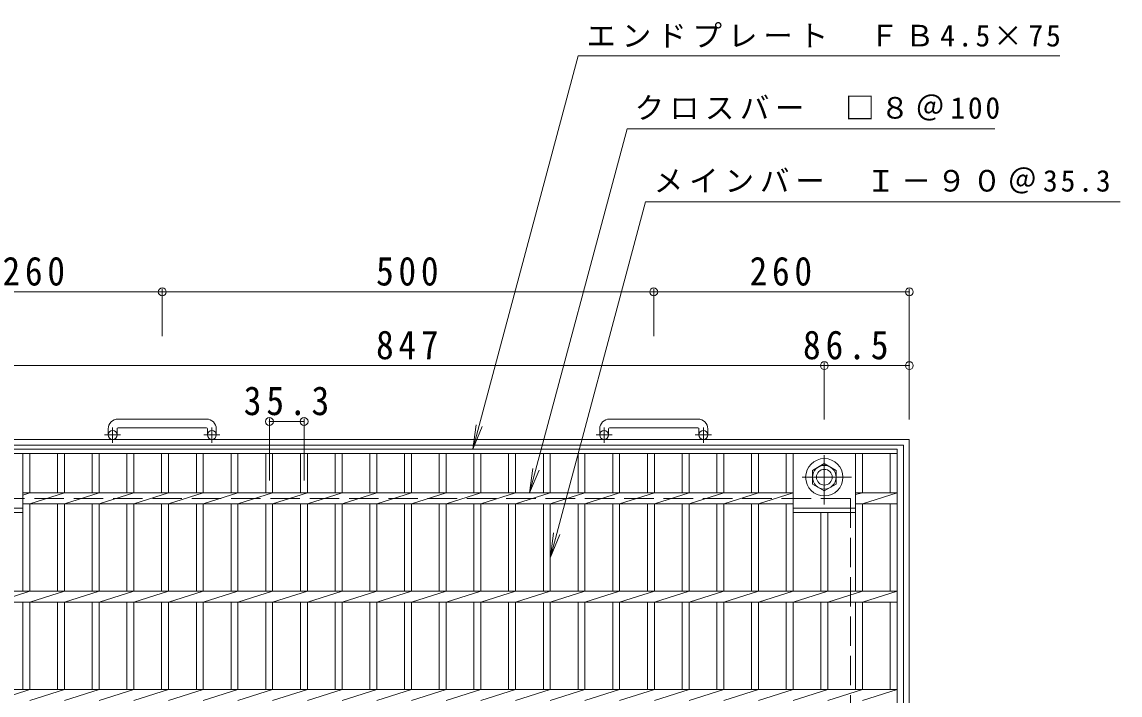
# Model space of a CAD drawing. Units: millimetres at full size, sheet at 1:10. Extents: x -1436 to 1780, y -1372 to 1204.
# Drawn here: x -845 to 272, y 520 to 1204 of the extents above; entities that cross this region are included whole.
import ezdxf

# ---------------------------------------------------------------- set-up
doc = ezdxf.new("R2010")
doc.units = ezdxf.units.MM
doc.header["$LTSCALE"] = 10
doc.header["$PDMODE"] = 32
doc.header["$PDSIZE"] = 8
doc.linetypes.add('CHAIN1', pattern=[8, 5, -1, 1, -1])
doc.linetypes.add('DASHED3', pattern=[4, 3, -1])
for name, color, linetype, lineweight in [('C-1', 2, 'Continuous', 9), ('C-2', 3, 'Continuous', 9), ('C-4', 7, 'Continuous', 9), ('C-5', 7, 'Continuous', 9)]:
    doc.layers.add(name, color=color, linetype=linetype, lineweight=lineweight)
doc.styles.add('ＭＳ ゴシック', font='')
doc.styles.get('ＭＳ ゴシック').set_extended_font_data('MS Gothic')

msp = doc.modelspace()

# ---------------------------------------------------------------- linework, layer by layer
at = {"layer": 'C-1'}
for p, q in [((-657.2, 800.21), (-747.2, 800.21)), ((-157.2, 800.21), (-247.2, 800.21)), ((-757.2, 790.21), (-757.2, 784.11)), ((-748.2, 790.21), (-748.2, 784.11)), ((-747.2, 791.21), (-657.2, 791.21)), ((-656.2, 790.21), (-656.2, 784.11)), ((-647.2, 790.21), (-647.2, 784.11)), ((-257.2, 790.21), (-257.2, 784.11)), ((-248.2, 790.21), (-248.2, 784.11)), ((-247.2, 791.21), (-157.2, 791.21)), ((-156.2, 790.21), (-156.2, 784.11)), ((-147.2, 790.21), (-147.2, 784.11)), ((-962.2, 779.61), (57.8, 779.61)), ((-956.2, 773.61), (51.8, 773.61)), ((51.8, -234.39), (51.8, 773.61)), ((57.8, -240.39), (57.8, 779.61))]:
    msp.add_line(p, q, dxfattribs=at)
at = {"layer": 'C-1', "linetype": 'CHAIN1'}
for p, q in [((-744.54, 784.11), (-760.95, 784.11)), ((-752.7, 776), (-752.7, 791.6)), ((-643.54, 784.11), (-659.95, 784.11)), ((-651.7, 776), (-651.7, 791.6)), ((-244.54, 784.11), (-260.95, 784.11)), ((-252.7, 776), (-252.7, 791.6)), ((-143.54, 784.11), (-159.95, 784.11)), ((-151.7, 776), (-151.7, 791.6)), ((-28.7, 713.47), (-28.7, 768.75)), ((-1.07, 741.11), (-56.34, 741.11))]:
    msp.add_line(p, q, dxfattribs=at)
at = {"layer": 'C-1', "linetype": 'DASHED3'}
msp.add_line((-2.2, 719.61), (-2.2, -180.39), dxfattribs=at)
at = {"layer": 'C-1'}
msp.add_lwpolyline([(-40.7, 748.04), (-40.7, 734.18), (-28.7, 727.25), (-16.7, 734.18), (-16.7, 748.04), (-28.7, 754.97)], close=True, dxfattribs=at)
at = {"layer": 'C-1', "linetype": 'DASHED3'}
msp.add_lwpolyline([(-2.2, 719.61), (-902.2, 719.61), (-902.2, -180.39), (-2.2, -180.39)], dxfattribs=at)
at = {"layer": 'C-1'}
for centre, radius in [((-752.7, 784.11), 4.5), ((-651.7, 784.11), 4.5), ((-252.7, 784.11), 4.5), ((-151.7, 784.11), 4.5), ((-28.7, 741.11), 19), ((-28.7, 741.11), 12), ((-28.7, 741.11), 8)]:
    msp.add_circle(centre, radius, dxfattribs=at)
for centre, radius, start, end in [((-747.2, 790.21), 10, 90, 180), ((-657.2, 790.21), 10, 0, 90), ((-247.2, 790.21), 10, 90, 180), ((-157.2, 790.21), 10, 0, 90), ((-747.2, 790.21), 1, 90, 180), ((-657.2, 790.21), 1, 0, 90), ((-247.2, 790.21), 1, 90, 180), ((-157.2, 790.21), 1, 0, 90)]:
    msp.add_arc(centre, radius, start, end, dxfattribs=at)
at = {"layer": 'C-2'}
for p, q in [((-949.7, 769.61), (45.3, 769.61)), ((-949.7, 765.11), (45.3, 765.11)), ((-843.9, 625.26), (-843.9, 765.11)), ((-836.9, 725.26), (-836.9, 765.11)), ((-808.7, 725.26), (-808.7, 765.11)), ((-801.7, 725.26), (-801.7, 765.11)), ((-773.4, 725.26), (-773.4, 765.11)), ((-766.4, 725.26), (-766.4, 765.11)), ((-738.1, 725.26), (-738.1, 765.11)), ((-731.1, 725.26), (-731.1, 765.11)), ((-702.8, 725.26), (-702.8, 765.11)), ((-695.8, 725.26), (-695.8, 765.11)), ((-667.5, 725.26), (-667.5, 765.11)), ((-660.5, 725.26), (-660.5, 765.11)), ((-632.2, 725.26), (-632.2, 765.11)), ((-625.2, 725.26), (-625.2, 765.11)), ((-596.9, 725.26), (-596.9, 765.11)), ((-589.9, 725.26), (-589.9, 765.11)), ((-561.6, 725.26), (-561.6, 765.11)), ((-554.6, 725.26), (-554.6, 765.11)), ((-526.3, 725.26), (-526.3, 765.11)), ((-519.3, 725.26), (-519.3, 765.11)), ((-491, 725.26), (-491, 765.11)), ((-484, 725.26), (-484, 765.11)), ((-455.7, 725.26), (-455.7, 765.11)), ((-448.7, 725.26), (-448.7, 765.11)), ((-420.4, 725.26), (-420.4, 765.11)), ((-413.4, 725.26), (-413.4, 765.11)), ((-385.1, 725.26), (-385.1, 765.11)), ((-378.1, 725.26), (-378.1, 765.11)), ((-349.8, 725.26), (-349.8, 765.11)), ((-342.8, 725.26), (-342.8, 765.11)), ((-314.5, 725.26), (-314.5, 765.11)), ((-307.5, 725.26), (-307.5, 765.11)), ((-279.2, 725.26), (-279.2, 765.11)), ((-272.2, 725.26), (-272.2, 765.11)), ((-243.9, 725.26), (-243.9, 765.11)), ((-236.9, 725.26), (-236.9, 765.11)), ((-208.6, 725.26), (-208.6, 765.11)), ((-201.6, 725.26), (-201.6, 765.11)), ((-173.3, 725.26), (-173.3, 765.11)), ((-166.3, 725.26), (-166.3, 765.11)), ((-138, 725.26), (-138, 765.11)), ((-131, 725.26), (-131, 765.11)), ((-102.7, 725.26), (-102.7, 765.11)), ((-95.7, 725.26), (-95.7, 765.11)), ((-67.5, 725.26), (-67.5, 765.11)), ((-60.5, 625.26), (-60.5, 765.11)), ((3.1, 625.26), (3.1, 765.11)), ((10.1, 725.26), (10.1, 765.11)), ((38.3, 725.26), (38.3, 765.11)), ((45.3, 769.61), (45.3, -230.39)), ((-843.9, 723.02), (-836.9, 725.26)), ((-843.9, 725.26), (-60.5, 725.26)), ((-836.9, 713.96), (-801.7, 725.26)), ((-801.7, 713.96), (-766.4, 725.26)), ((-766.4, 713.96), (-731.1, 725.26)), ((-731.1, 713.96), (-695.81, 725.26)), ((-695.81, 713.96), (-660.51, 725.26)), ((-660.51, 713.96), (-625.2, 725.26)), ((-625.21, 713.96), (-589.91, 725.26)), ((-589.91, 713.96), (-554.61, 725.26)), ((-554.61, 713.96), (-519.31, 725.26)), ((-519.31, 713.96), (-484.01, 725.26)), ((-484.01, 713.96), (-448.71, 725.26)), ((-448.71, 713.96), (-413.41, 725.26)), ((-413.41, 713.96), (-378.11, 725.26)), ((-378.11, 713.96), (-342.81, 725.26)), ((-342.81, 713.96), (-307.5, 725.26)), ((-307.51, 713.96), (-272.21, 725.26)), ((-272.21, 713.96), (-236.91, 725.26)), ((-236.91, 713.96), (-201.6, 725.26)), ((-201.61, 713.96), (-166.3, 725.26)), ((-166.31, 713.96), (-131.01, 725.26)), ((-131.01, 713.96), (-95.7, 725.26)), ((-95.71, 713.96), (-60.51, 725.26)), ((3.1, 725.26), (45.3, 725.26)), ((3.1, 723.4), (10.1, 725.26)), ((10.09, 713.96), (45.3, 725.26)), ((-907.5, 709.61), (-843.9, 709.61)), ((-907.5, 705.11), (-843.9, 705.11)), ((-843.9, 713.96), (-60.5, 713.96)), ((-836.9, 625.26), (-836.9, 713.96)), ((-808.7, 625.26), (-808.7, 713.96)), ((-801.7, 625.26), (-801.7, 713.96)), ((-773.4, 625.26), (-773.4, 713.96)), ((-766.4, 625.26), (-766.4, 713.96)), ((-738.1, 625.26), (-738.1, 713.96)), ((-731.1, 625.26), (-731.1, 713.96)), ((-702.8, 625.26), (-702.8, 713.96)), ((-695.8, 625.26), (-695.8, 713.96)), ((-667.5, 625.26), (-667.5, 713.96)), ((-660.5, 625.26), (-660.5, 713.96)), ((-632.2, 625.26), (-632.2, 713.96)), ((-625.2, 625.26), (-625.2, 713.96)), ((-596.9, 625.26), (-596.9, 713.96)), ((-589.9, 625.26), (-589.9, 713.96)), ((-561.6, 625.26), (-561.6, 713.96)), ((-554.6, 625.26), (-554.6, 713.96)), ((-526.3, 625.26), (-526.3, 713.96)), ((-519.3, 625.26), (-519.3, 713.96)), ((-491, 625.26), (-491, 713.96)), ((-484, 625.26), (-484, 713.96)), ((-455.7, 625.26), (-455.7, 713.96)), ((-448.7, 625.26), (-448.7, 713.96)), ((-420.4, 625.26), (-420.4, 713.96)), ((-413.4, 625.26), (-413.4, 713.96)), ((-385.1, 625.26), (-385.1, 713.96)), ((-378.1, 625.26), (-378.1, 713.96)), ((-349.8, 625.26), (-349.8, 713.96)), ((-342.8, 625.26), (-342.8, 713.96)), ((-314.5, 625.26), (-314.5, 713.96)), ((-307.5, 625.26), (-307.5, 713.96)), ((-279.2, 625.26), (-279.2, 713.96)), ((-272.2, 625.26), (-272.2, 713.96)), ((-243.9, 625.26), (-243.9, 713.96)), ((-236.9, 625.26), (-236.9, 713.96)), ((-208.6, 625.26), (-208.6, 713.96)), ((-201.6, 625.26), (-201.6, 713.96)), ((-173.3, 625.26), (-173.3, 713.96)), ((-166.3, 625.26), (-166.3, 713.96)), ((-138, 625.26), (-138, 713.96)), ((-131, 625.26), (-131, 713.96)), ((-102.7, 625.26), (-102.7, 713.96)), ((-95.7, 625.26), (-95.7, 713.96)), ((-67.5, 625.26), (-67.5, 713.96)), ((-60.51, 713.96), (-60.5, 713.96)), ((-60.5, 709.61), (3.1, 709.61)), ((-60.5, 705.11), (3.1, 705.11)), ((-32.2, 625.26), (-32.2, 705.11)), ((-25.2, 625.26), (-25.2, 705.11)), ((3.1, 713.96), (45.3, 713.96)), ((10.1, 625.26), (10.1, 713.96)), ((38.3, 625.26), (38.3, 713.96)), ((-949.7, 625.26), (45.3, 625.26)), ((-872.2, 613.96), (-836.9, 625.26)), ((-836.9, 613.96), (-801.7, 625.26)), ((-801.7, 613.96), (-766.4, 625.26)), ((-766.4, 613.96), (-731.1, 625.26)), ((-731.1, 613.96), (-695.81, 625.26)), ((-695.81, 613.96), (-660.51, 625.26)), ((-660.51, 613.96), (-625.2, 625.26)), ((-625.21, 613.96), (-589.91, 625.26)), ((-589.91, 613.96), (-554.61, 625.26)), ((-554.61, 613.96), (-519.31, 625.26)), ((-519.31, 613.96), (-484.01, 625.26)), ((-484.01, 613.96), (-448.71, 625.26)), ((-448.71, 613.96), (-413.41, 625.26)), ((-413.41, 613.96), (-378.11, 625.26)), ((-378.11, 613.96), (-342.81, 625.26)), ((-342.81, 613.96), (-307.5, 625.26)), ((-307.51, 613.96), (-272.21, 625.26)), ((-272.21, 613.96), (-236.91, 625.26)), ((-236.91, 613.96), (-201.6, 625.26)), ((-201.61, 613.96), (-166.3, 625.26)), ((-166.31, 613.96), (-131.01, 625.26)), ((-131.01, 613.96), (-95.7, 625.26)), ((-95.71, 613.96), (-60.51, 625.26)), ((-60.51, 613.96), (-25.2, 625.26)), ((-25.21, 613.96), (10.1, 625.26)), ((10.09, 613.96), (45.3, 625.26)), ((-949.7, 613.96), (45.3, 613.96)), ((-843.9, 525.26), (-843.9, 613.96)), ((-836.9, 525.26), (-836.9, 613.96)), ((-808.7, 525.26), (-808.7, 613.96)), ((-801.7, 525.26), (-801.7, 613.96)), ((-773.4, 525.26), (-773.4, 613.96)), ((-766.4, 525.26), (-766.4, 613.96)), ((-738.1, 525.26), (-738.1, 613.96)), ((-731.1, 525.26), (-731.1, 613.96)), ((-702.8, 525.26), (-702.8, 613.96)), ((-695.8, 525.26), (-695.8, 613.96)), ((-667.5, 525.26), (-667.5, 613.96)), ((-660.5, 525.26), (-660.5, 613.96)), ((-632.2, 525.26), (-632.2, 613.96)), ((-625.2, 525.26), (-625.2, 613.96)), ((-596.9, 525.26), (-596.9, 613.96)), ((-589.9, 525.26), (-589.9, 613.96)), ((-561.6, 525.26), (-561.6, 613.96)), ((-554.6, 525.26), (-554.6, 613.96)), ((-526.3, 525.26), (-526.3, 613.96)), ((-519.3, 525.26), (-519.3, 613.96)), ((-491, 525.26), (-491, 613.96)), ((-484, 525.26), (-484, 613.96)), ((-455.7, 525.26), (-455.7, 613.96)), ((-448.7, 525.26), (-448.7, 613.96)), ((-420.4, 525.26), (-420.4, 613.96)), ((-413.4, 525.26), (-413.4, 613.96)), ((-385.1, 525.26), (-385.1, 613.96)), ((-378.1, 525.26), (-378.1, 613.96)), ((-349.8, 525.26), (-349.8, 613.96)), ((-342.8, 525.26), (-342.8, 613.96)), ((-314.5, 525.26), (-314.5, 613.96)), ((-307.5, 525.26), (-307.5, 613.96)), ((-279.2, 525.26), (-279.2, 613.96)), ((-272.2, 525.26), (-272.2, 613.96)), ((-243.9, 525.26), (-243.9, 613.96)), ((-236.9, 525.26), (-236.9, 613.96)), ((-208.6, 525.26), (-208.6, 613.96)), ((-201.6, 525.26), (-201.6, 613.96)), ((-173.3, 525.26), (-173.3, 613.96)), ((-166.3, 525.26), (-166.3, 613.96)), ((-138, 525.26), (-138, 613.96)), ((-131, 525.26), (-131, 613.96)), ((-102.7, 525.26), (-102.7, 613.96)), ((-95.7, 525.26), (-95.7, 613.96)), ((-67.5, 525.26), (-67.5, 613.96)), ((-60.5, 525.26), (-60.5, 613.96)), ((-32.2, 525.26), (-32.2, 613.96)), ((-25.2, 525.26), (-25.2, 613.96)), ((3.1, 525.26), (3.1, 613.96)), ((10.1, 525.26), (10.1, 613.96)), ((38.3, 525.26), (38.3, 613.96)), ((-949.7, 525.26), (45.3, 525.26)), ((-872.2, 513.96), (-836.9, 525.26)), ((-836.9, 513.96), (-801.7, 525.26)), ((-801.7, 513.96), (-766.4, 525.26)), ((-766.4, 513.96), (-731.1, 525.26)), ((-731.1, 513.96), (-695.81, 525.26)), ((-695.81, 513.96), (-660.51, 525.26)), ((-660.51, 513.96), (-625.2, 525.26)), ((-625.21, 513.96), (-589.91, 525.26)), ((-589.91, 513.96), (-554.61, 525.26)), ((-554.61, 513.96), (-519.31, 525.26)), ((-519.31, 513.96), (-484.01, 525.26)), ((-484.01, 513.96), (-448.71, 525.26)), ((-448.71, 513.96), (-413.41, 525.26)), ((-413.41, 513.96), (-378.11, 525.26)), ((-378.11, 513.96), (-342.81, 525.26)), ((-342.81, 513.96), (-307.5, 525.26)), ((-307.51, 513.96), (-272.21, 525.26)), ((-272.21, 513.96), (-236.91, 525.26)), ((-236.91, 513.96), (-201.6, 525.26)), ((-201.61, 513.96), (-166.3, 525.26)), ((-166.31, 513.96), (-131.01, 525.26)), ((-131.01, 513.96), (-95.7, 525.26)), ((-95.71, 513.96), (-60.51, 525.26)), ((-60.51, 513.96), (-25.2, 525.26)), ((-25.21, 513.96), (10.1, 525.26)), ((10.09, 513.96), (45.3, 525.26))]:
    msp.add_line(p, q, dxfattribs=at)
at = {"layer": 'C-4'}
for p, q in [((-962.2, 929.61), (-702.2, 929.61)), ((-702.2, 932.61), (-702.2, 884.61)), ((-702.2, 929.61), (-202.2, 929.61)), ((-202.2, 932.61), (-202.2, 884.61)), ((-202.2, 929.61), (57.8, 929.61)), ((57.8, 932.61), (57.8, 799.75)), ((-875.7, 854.61), (-28.7, 854.61)), ((-28.7, 857.61), (-28.7, 799.75)), ((-28.7, 854.61), (57.8, 854.61)), ((-593.2, 800.81), (-593.2, 737.64)), ((-593.2, 797.81), (-557.9, 797.81)), ((-557.9, 800.81), (-557.9, 737.64))]:
    msp.add_line(p, q, dxfattribs=at)
for p in [(-702.2, 929.61), (-202.2, 929.61), (57.8, 929.61), (-28.7, 854.61), (57.8, 854.61), (-593.2, 797.81), (-557.9, 797.81)]:
    msp.add_point(p, dxfattribs=at)
at = {"layer": 'C-5'}
for p, q in [((-386.2, 769.61), (-279.04, 1169.53)), ((-279.04, 1169.53), (210.97, 1169.53)), ((-328.46, 725.26), (-229.29, 1095.37)), ((144.91, 1095.37), (-229.29, 1095.37)), ((-307.31, 659.94), (-210.5, 1021.2)), ((-210.5, 1021.2), (272.15, 1021.2)), ((-386.2, 769.61), (-382.94, 794.4)), ((-386.2, 769.61), (-376.64, 792.71)), ((-328.46, 725.26), (-325.19, 750.05)), ((-328.46, 725.26), (-318.89, 748.36)), ((-307.31, 659.94), (-304.04, 684.72)), ((-307.31, 659.94), (-297.74, 683.03))]:
    msp.add_line(p, q, dxfattribs=at)

# ---------------------------------------------------------------- texts
at = {"layer": 'C-4', "color": 2, "char_height": 29.33, "attachment_point": 7, "style": 'ＭＳ ゴシック'}
for s, insert in [('\\T1.27;\\W0.9;260', (-864.7, 935.61)), ('\\T1.27;\\W0.9;500', (-484.7, 935.61)), ('\\T1.27;\\W0.9;260', (-104.7, 935.61)), ('\\T1.27;\\W0.9;847', (-484.7, 860.61)), ('\\T1.28;\\W0.9;86.5', (-50.36, 860.61)), ('\\T1.28;\\W0.9;35.3', (-619.3, 803.81))]:
    msp.add_mtext(s, dxfattribs=dict(at, insert=insert))
at = {"layer": 'C-5', "char_height": 21.99, "attachment_point": 7, "style": 'ＭＳ ゴシック'}
for s, insert in [('\\T1.2;エンドプレート\u3000ＦＢ4.5×75', (-270.71, 1177.87)), ('\\T1.19;クロスバー\u3000□８＠100', (-221.64, 1103.7)), ('\\T1.2;メインバー\u3000Ｉ－９０＠35.3', (-202.17, 1029.54))]:
    msp.add_mtext(s, dxfattribs=dict(at, insert=insert))

doc.saveas('drawing.dxf')
